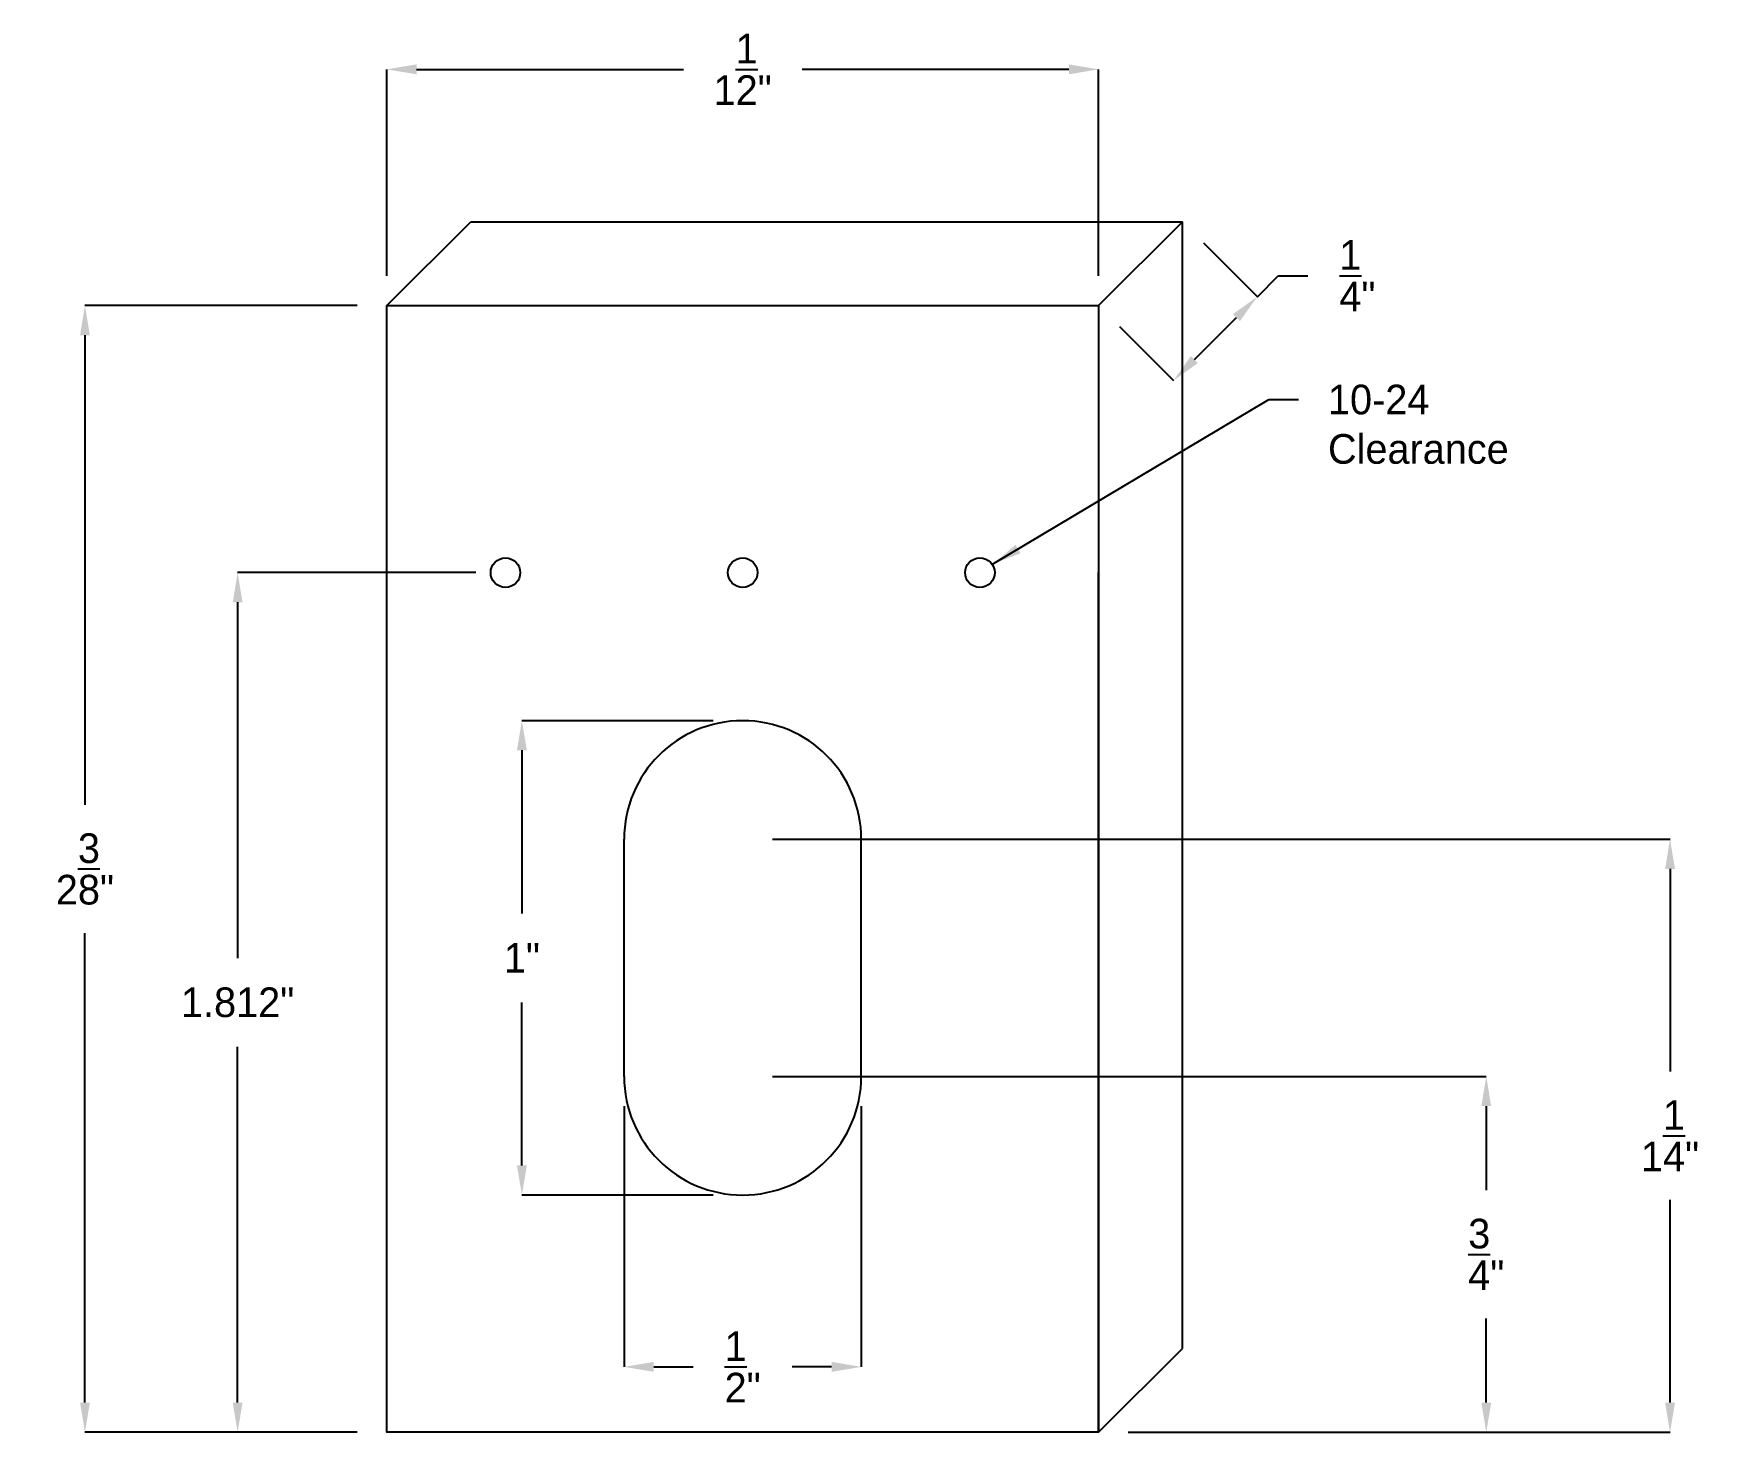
# Model space of a CAD drawing. Header units: millimetres. Extents: x 910.19 to 913.75, y 1444.31 to 1447.26.
import ezdxf

# ---------------------------------------------------------------- set-up
doc = ezdxf.new("R2010")
doc.units = ezdxf.units.MM
doc.linetypes.add('DASHED2', pattern=[9.525, 6.35, -3.175])
doc.layers.get('0').update_dxf_attribs({"color": 1})
doc.layers.add('dimensions', color=5, linetype='DASHED2')
doc.layers.add('dimensions @ 1', color=5, linetype='DASHED2')
doc.dimstyles.new('Annotative', dxfattribs={"dimscale": 0, "dimtxt": 0.0625, "dimasz": 0.0625, "dimexe": 0, "dimexo": 0.0625, "dimgap": 0.0625, "dimtad": 0, "dimtih": 1, "dimtoh": 1, "dimlunit": 4, "dimtxsty": 'Standard', "dimcen": 0, "dimadec": 0, "dimazin": 0, "dimtfac": 1, "dimtofl": 0, "dimtmove": 0, "dimatfit": 3, "dimfxl": 0, "dimarcsym": 0})

# ---------------------------------------------------------------- blocks, each defined once
blk = doc.blocks.new('*D2')
at = {"layer": 'Defpoints', "color": 0}
for p in [(912.4327, 1447.1855), (910.9327, 1446.6875), (912.4327, 1446.6875)]:
    blk.add_point(p, dxfattribs=at)
at = {"layer": 'dimensions', "color": 0, "lineweight": -2}
for p, q in [((910.9327, 1446.75), (910.9327, 1447.1855)), ((910.9952, 1447.1855), (911.5577, 1447.1855)), ((912.3702, 1447.1855), (911.8077, 1447.1855)), ((912.4327, 1446.75), (912.4327, 1447.1855))]:
    blk.add_line(p, q, dxfattribs=at)
at = {"layer": 'dimensions', "color": 0}
for points in [[(910.9952, 1447.196), (910.9952, 1447.1751), (910.9327, 1447.1855)], [(912.3702, 1447.196), (912.3702, 1447.1751), (912.4327, 1447.1855)]]:
    blk.add_solid(points, dxfattribs=at)
at = {"layer": 'dimensions', "color": 0, "insert": (911.6827, 1447.1855), "char_height": 0.0625, "attachment_point": 5}
blk.add_mtext('1{\\H1.000000x;\\S1/2;}"', dxfattribs=at)
blk = doc.blocks.new('*D4')
at = {"layer": 'Defpoints', "color": 0}
for p in [(910.9327, 1446.6875), (910.2964, 1444.3125), (910.9327, 1444.3125)]:
    blk.add_point(p, dxfattribs=at)
at = {"layer": 'dimensions', "color": 0, "lineweight": -2}
for p, q in [((910.8702, 1446.6875), (910.2964, 1446.6875)), ((910.2964, 1446.625), (910.2964, 1445.6354)), ((910.2964, 1444.375), (910.2964, 1445.3646)), ((910.8702, 1444.3125), (910.2964, 1444.3125))]:
    blk.add_line(p, q, dxfattribs=at)
at = {"layer": 'dimensions', "color": 0}
for points in [[(910.286, 1446.625), (910.3068, 1446.625), (910.2964, 1446.6875)], [(910.286, 1444.375), (910.3068, 1444.375), (910.2964, 1444.3125)]]:
    blk.add_solid(points, dxfattribs=at)
at = {"layer": 'dimensions', "color": 0, "insert": (910.2964, 1445.5), "char_height": 0.0625, "attachment_point": 5}
blk.add_mtext('2{\\H1.000000x;\\S3/8;}"', dxfattribs=at)
blk = doc.blocks.new('*D5')
at = {"layer": 'Defpoints', "color": 0}
for p in [(911.1827, 1446.1245), (910.6182, 1444.3125), (910.9327, 1444.3125)]:
    blk.add_point(p, dxfattribs=at)
at = {"layer": 'dimensions', "color": 0, "lineweight": -2}
for p, q in [((911.1202, 1446.1245), (910.6182, 1446.1245)), ((910.6182, 1446.062), (910.6182, 1445.3122)), ((910.6182, 1444.375), (910.6182, 1445.1247)), ((910.8702, 1444.3125), (910.6182, 1444.3125))]:
    blk.add_line(p, q, dxfattribs=at)
at = {"layer": 'dimensions', "color": 0}
for points in [[(910.6078, 1446.062), (910.6286, 1446.062), (910.6182, 1446.1245)], [(910.6078, 1444.375), (910.6286, 1444.375), (910.6182, 1444.3125)]]:
    blk.add_solid(points, dxfattribs=at)
at = {"layer": 'dimensions', "color": 0, "insert": (910.6182, 1445.2185), "char_height": 0.0625, "attachment_point": 5}
blk.add_mtext('1.812"', dxfattribs=at)
blk = doc.blocks.new('*D6')
at = {"layer": 'Defpoints', "color": 0}
for p in [(911.6827, 1445.0625), (912.4327, 1444.3125), (913.2499, 1444.3125)]:
    blk.add_point(p, dxfattribs=at)
at = {"layer": 'dimensions', "color": 0, "lineweight": -2}
for p, q in [((911.7452, 1445.0625), (913.2499, 1445.0625)), ((913.2499, 1445), (913.2499, 1444.8229)), ((913.2499, 1444.375), (913.2499, 1444.5521)), ((912.4952, 1444.3125), (913.2499, 1444.3125))]:
    blk.add_line(p, q, dxfattribs=at)
at = {"layer": 'dimensions', "color": 0}
for points in [[(913.2395, 1445), (913.2603, 1445), (913.2499, 1445.0625)], [(913.2395, 1444.375), (913.2603, 1444.375), (913.2499, 1444.3125)]]:
    blk.add_solid(points, dxfattribs=at)
at = {"layer": 'dimensions', "color": 0, "insert": (913.2499, 1444.6875), "char_height": 0.0625, "attachment_point": 5}
blk.add_mtext('{\\H1.000000x;\\S3/4;}"', dxfattribs=at)
blk = doc.blocks.new('*D7')
at = {"layer": 'Defpoints', "color": 0}
for p in [(911.6827, 1445.5625), (912.4327, 1444.3125), (913.6372, 1444.3125)]:
    blk.add_point(p, dxfattribs=at)
at = {"layer": 'dimensions', "color": 0, "lineweight": -2}
for p, q in [((911.7452, 1445.5625), (913.6372, 1445.5625)), ((913.6372, 1445.5), (913.6372, 1445.0729)), ((913.6372, 1444.375), (913.6372, 1444.8021)), ((912.4952, 1444.3125), (913.6372, 1444.3125))]:
    blk.add_line(p, q, dxfattribs=at)
at = {"layer": 'dimensions', "color": 0}
for points in [[(913.6268, 1445.5), (913.6477, 1445.5), (913.6372, 1445.5625)], [(913.6268, 1444.375), (913.6477, 1444.375), (913.6372, 1444.3125)]]:
    blk.add_solid(points, dxfattribs=at)
at = {"layer": 'dimensions', "color": 0, "insert": (913.6372, 1444.9375), "char_height": 0.0625, "attachment_point": 5}
blk.add_mtext('1{\\H1.000000x;\\S1/4;}"', dxfattribs=at)
blk = doc.blocks.new('*D8')
at = {"layer": 'Defpoints', "color": 0}
for p in [(911.6827, 1445.8125), (911.2173, 1444.8125), (911.6827, 1444.8125)]:
    blk.add_point(p, dxfattribs=at)
at = {"layer": 'dimensions', "color": 0, "lineweight": -2}
for p, q in [((911.6202, 1445.8125), (911.2173, 1445.8125)), ((911.2173, 1445.75), (911.2173, 1445.4062)), ((911.2173, 1444.875), (911.2173, 1445.2187)), ((911.6202, 1444.8125), (911.2173, 1444.8125))]:
    blk.add_line(p, q, dxfattribs=at)
at = {"layer": 'dimensions', "color": 0}
for points in [[(911.2069, 1445.75), (911.2278, 1445.75), (911.2173, 1445.8125)], [(911.2069, 1444.875), (911.2278, 1444.875), (911.2173, 1444.8125)]]:
    blk.add_solid(points, dxfattribs=at)
at = {"layer": 'dimensions', "color": 0, "insert": (911.2173, 1445.3125), "char_height": 0.0625, "attachment_point": 5}
blk.add_mtext('1"', dxfattribs=at)
blk = doc.blocks.new('*D9')
at = {"layer": 'Defpoints', "color": 0}
for p in [(911.4327, 1445.0625), (911.9327, 1445.0625), (911.9327, 1444.4503)]:
    blk.add_point(p, dxfattribs=at)
at = {"layer": 'dimensions', "color": 0, "lineweight": -2}
for p, q in [((911.4327, 1445), (911.4327, 1444.4503)), ((911.9327, 1445), (911.9327, 1444.4503)), ((911.4952, 1444.4503), (911.5785, 1444.4503)), ((911.8702, 1444.4503), (911.7869, 1444.4503))]:
    blk.add_line(p, q, dxfattribs=at)
at = {"layer": 'dimensions', "color": 0}
for points in [[(911.4952, 1444.4608), (911.4952, 1444.4399), (911.4327, 1444.4503)], [(911.8702, 1444.4608), (911.8702, 1444.4399), (911.9327, 1444.4503)]]:
    blk.add_solid(points, dxfattribs=at)
at = {"layer": 'dimensions', "color": 0, "insert": (911.6827, 1444.4503), "char_height": 0.0625, "attachment_point": 5}
blk.add_mtext('{\\H1.000000x;\\S1/2;}"', dxfattribs=at)
blk = doc.blocks.new('*D10')
at = {"layer": 'Defpoints', "color": 0}
for p in [(912.6095, 1446.8643), (912.4327, 1446.6875), (912.7674, 1446.7063)]:
    blk.add_point(p, dxfattribs=at)
at = {"layer": 'dimensions', "color": 0, "lineweight": -2}
for p, q in [((912.6537, 1446.8201), (912.7674, 1446.7063)), ((912.7674, 1446.7063), (912.8116, 1446.7505)), ((912.8116, 1446.7505), (912.8741, 1446.7505)), ((912.4769, 1446.6433), (912.5906, 1446.5295)), ((912.6348, 1446.5737), (912.7232, 1446.6621))]:
    blk.add_line(p, q, dxfattribs=at)
at = {"layer": 'dimensions', "color": 0}
for points in [[(912.7159, 1446.6695), (912.7306, 1446.6547), (912.7674, 1446.7063)], [(912.6275, 1446.5811), (912.6422, 1446.5664), (912.5906, 1446.5295)]]:
    blk.add_solid(points, dxfattribs=at)
at = {"layer": 'dimensions', "color": 0, "insert": (912.9783, 1446.7505), "char_height": 0.0625, "attachment_point": 5}
blk.add_mtext('{\\H1.000000x;\\S1/4;}"', dxfattribs=at)

msp = doc.modelspace()

# ---------------------------------------------------------------- linework, layer by layer
for p, q in [((910.9327, 1446.6875), (911.1095, 1446.8643)), ((911.1095, 1446.8643), (912.6095, 1446.8643)), ((912.6095, 1446.8643), (912.4327, 1446.6875)), ((912.6095, 1444.4893), (912.6095, 1446.8643)), ((912.4327, 1444.3125), (912.4327, 1446.1245)), ((911.4327, 1445.0625), (911.4327, 1445.5625)), ((911.9327, 1445.0625), (911.9327, 1445.5625)), ((912.4327, 1444.3125), (912.6095, 1444.4893))]:
    msp.add_line(p, q)
msp.add_lwpolyline([(910.9327, 1446.6875), (912.4327, 1446.6875), (912.4327, 1444.3125), (910.9327, 1444.3125)], close=True)
for centre in [(911.1827, 1446.1245), (911.6827, 1446.1245), (912.1827, 1446.1245)]:
    msp.add_circle(centre, 0.0312)
for centre, start, end in [((911.6827, 1445.5625), 0, 180), ((911.6827, 1445.0625), 180, 0)]:
    msp.add_arc(centre, 0.25, start, end)

# ---------------------------------------------------------------- texts
at = {"layer": 'dimensions @ 1', "insert": (912.9163, 1446.5208), "char_height": 0.0625, "width": 0.2, "attachment_point": 1}
msp.add_mtext('10-24 Clearance', dxfattribs=at)

# ---------------------------------------------------------------- dimensions: what is measured, and where the dimension line sits
at = {"layer": 'dimensions @ 1'}
dim = msp.add_linear_dim(base=(912.4327, 1447.1855), p1=(910.9327, 1446.6875), p2=(912.4327, 1446.6875), dimstyle='Annotative', override={"dimscale": 1, "dimtix": 0, "dimtofl": 0, "dimtmove": 0, "dimatfit": 3}, dxfattribs=at)
dim.commit()
dim.dimension.update_dxf_attribs({"geometry": '*D2', "text_midpoint": (911.6827, 1447.1855), "dimtype": 160})
dim = msp.add_aligned_dim(p1=(912.4327, 1446.6875), p2=(912.6095, 1446.8643), distance=-0.2234, dimstyle='Annotative', override={"dimscale": 1, "dimtix": 0, "dimtofl": 0, "dimtmove": 0, "dimatfit": 3}, dxfattribs=at)
dim.commit()
dim.dimension.update_dxf_attribs({"geometry": '*D10', "text_midpoint": (912.9783, 1446.7505)})
for base, p1, p2, override, picture, middle in [((910.2964, 1444.3125), (910.9327, 1446.6875), (910.9327, 1444.3125), {"dimscale": 1, "dimdec": 3, "dimtix": 0, "dimtofl": 0, "dimtmove": 0, "dimatfit": 3}, '*D4', (910.2964, 1445.5)), ((911.2173, 1444.8125), (911.6827, 1445.8125), (911.6827, 1444.8125), {"dimscale": 1, "dimtix": 0, "dimtofl": 0, "dimtmove": 0, "dimatfit": 3}, '*D8', (911.2173, 1445.3125)), ((913.6372, 1444.3125), (911.6827, 1445.5625), (912.4327, 1444.3125), {"dimscale": 1, "dimtix": 0, "dimtofl": 0, "dimtmove": 0, "dimatfit": 3}, '*D7', (913.6372, 1444.9375)), ((913.2499, 1444.3125), (911.6827, 1445.0625), (912.4327, 1444.3125), {"dimscale": 1, "dimtix": 0, "dimtofl": 0, "dimtmove": 0, "dimatfit": 3}, '*D6', (913.2499, 1444.6875))]:
    dim = msp.add_linear_dim(base=base, p1=p1, p2=p2, angle=90, dimstyle='Annotative', override=override, dxfattribs=at)
    dim.commit()
    dim.dimension.update_dxf_attribs({"geometry": picture, "text_midpoint": middle})
dim = msp.add_linear_dim(base=(910.6182, 1444.3125), p1=(911.1827, 1446.1245), p2=(910.9327, 1444.3125), angle=90, text='1.812"', dimstyle='Annotative', override={"dimscale": 1, "dimdec": 3, "dimtix": 0, "dimtofl": 0, "dimtmove": 0, "dimatfit": 3}, dxfattribs=at)
dim.commit()
dim.dimension.update_dxf_attribs({"geometry": '*D5', "text_midpoint": (910.6182, 1445.2185)})
dim = msp.add_linear_dim(base=(911.9327, 1444.4503), p1=(911.4327, 1445.0625), p2=(911.9327, 1445.0625), dimstyle='Annotative', override={"dimscale": 1, "dimtix": 0, "dimtofl": 0, "dimtmove": 0, "dimatfit": 3}, dxfattribs=at)
dim.commit()
dim.dimension.update_dxf_attribs({"geometry": '*D9', "text_midpoint": (911.6827, 1444.4503)})

# ---------------------------------------------------------------- leaders
at = {"layer": 'dimensions @ 1', "annotation_type": 0, "has_hookline": 1, "hookline_direction": 0, "text_width": 0.5104}
msp.add_leader([(912.2093, 1446.1423), (912.7913, 1446.4895), (912.8538, 1446.4895)], dimstyle='Annotative', override={"dimscale": 1, "dimgap": 0.0625, "dimtad": 0}, dxfattribs=at)

doc.saveas('drawing.dxf')
